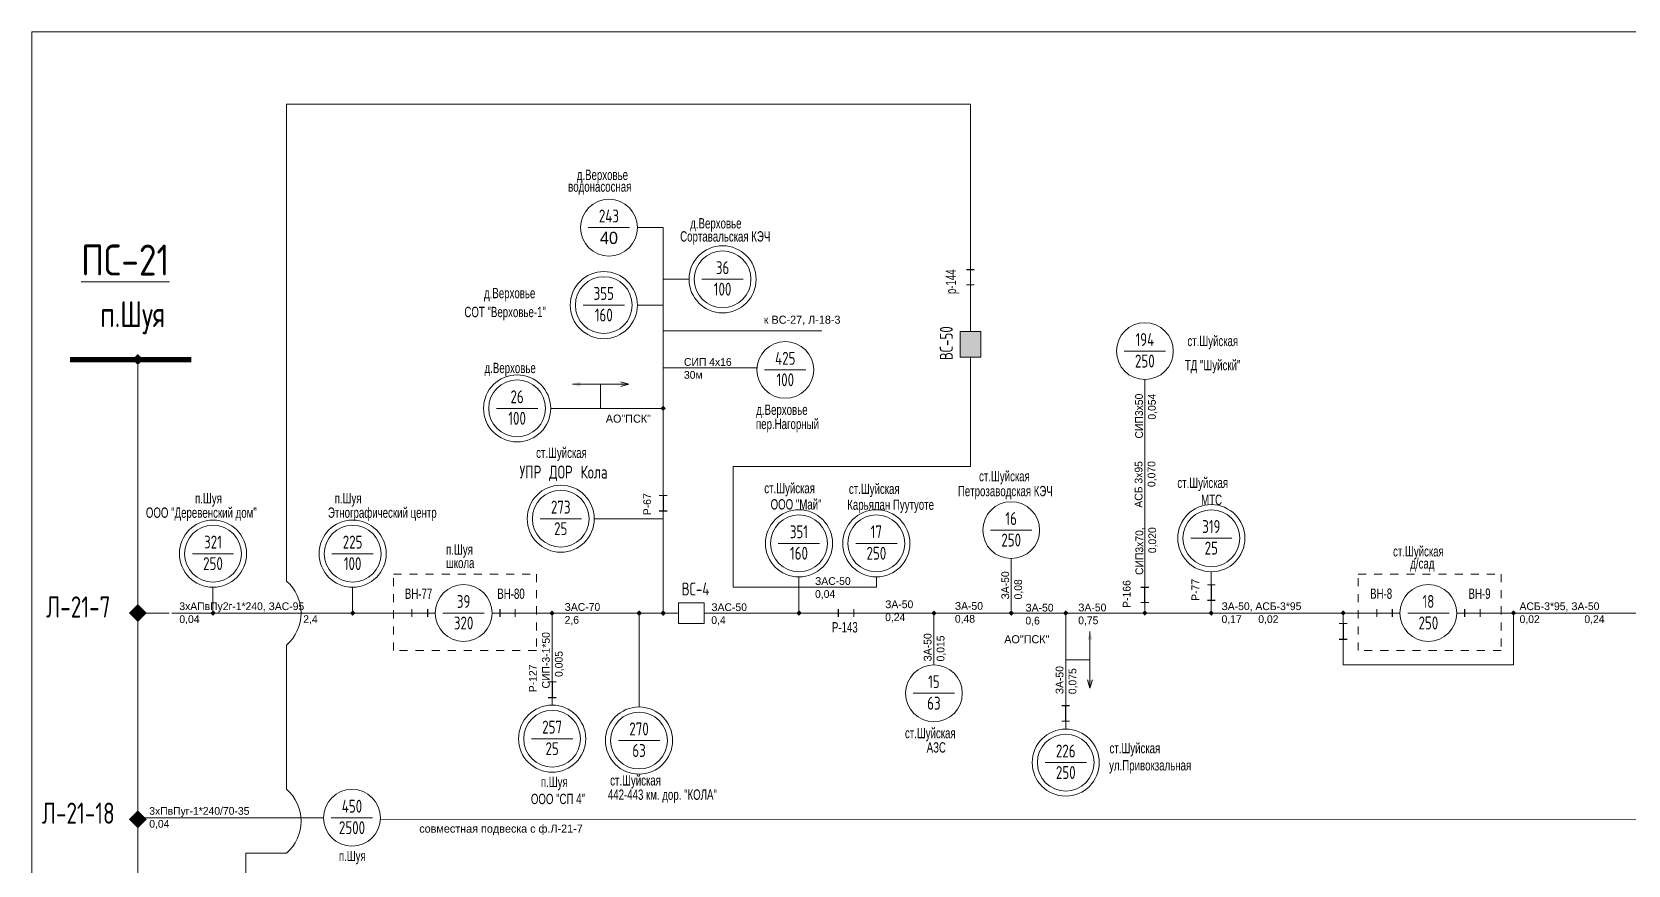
# Model space of a CAD drawing. Header units: millimetres. Extents: x 11 to 409, y 3 to 285.
# Drawn here: x 11.4 to 209.7, y 182 to 285.5 of the extents above; entities that cross this region are included whole.
import ezdxf
from ezdxf.enums import TextEntityAlignment as Align

# ---------------------------------------------------------------- set-up
doc = ezdxf.new("R2010")
doc.units = ezdxf.units.MM
doc.linetypes.add('JIS_02_1.0', pattern=[2, 1, -1])
for name, color, linetype, lineweight in [('10_КВ', 250, 'Continuous', 18), ('АТРИБУТЫ', 7, 'Continuous', 13), ('РАЗЪЕД_РУБИЛЬН', 150, 'Continuous', 13), ('ТЕКСТ', 7, 'Continuous', 13)]:
    doc.layers.add(name, color=color, linetype=linetype, lineweight=lineweight)
doc.layers.add('СХ_ОПЕРАТИВНАЯ', color=10, linetype='Continuous')
doc.layers.add('ШУНТ_РАЗЪЕД', color=161, linetype='Continuous')
doc.styles.add('ATTRIB', font='txt.shx', dxfattribs={"width": 0.7, "height": 5})
doc.styles.add('PRINADLEGNOST', font='txt.shx', dxfattribs={"width": 0.7, "height": 7})
doc.styles.add('МП', font='txt.shx', dxfattribs={"width": 0.7, "height": 2.5})
doc.styles.add('ПС', font='txt.shx', dxfattribs={"width": 0.8, "height": 12})
doc.styles.add('ТЕКСТ_МОДЕЛИ', font='txt.shx', dxfattribs={"width": 0.7, "height": 5})

# ---------------------------------------------------------------- blocks, each defined once
blk = doc.blocks.new('НАЗВАНИЕ_ОБЪЕКТА')
at = {"layer": 'АТРИБУТЫ'}
for tag, height, style, width, p in [('НОМЕР-ПС', 12, 'ПС', 0.8, (0, 0)), ('МЕСТОПОЛОЖЕНИЕ', 10, 'МП', 0.7, (0, -22)), ('ПРИНАДЛЕЖНОСТЬ', 7, 'PRINADLEGNOST', 0.7, (0, -37))]:
    blk.add_attdef(tag, text='', height=height, dxfattribs=dict(at, style=style, width=width)).set_placement(p, align=Align.TOP_CENTER)
blk = doc.blocks.new('ПРИСОЕД_ШИНЕ')
at = {"color": 0}
blk.add_solid([(0, 2.12), (2.12, 0), (-2.12, 0), (0, -2.12)], dxfattribs=at)
at = {"layer": 'АТРИБУТЫ', "style": 'ATTRIB', "width": 0.7}
blk.add_attdef('ДИСП_НОМ', text='', height=5, dxfattribs=at).set_placement((0, 3.12), align=Align.CENTER)
blk = doc.blocks.new('ОТВЕТВЛЕНИЕ')
at = {"color": 0, "linetype": 'ByBlock'}
blk.add_solid([(0, 1.06), (1.06, 0), (-1.06, 0), (0, -1.06)], dxfattribs=at)
blk = doc.blocks.new('ТРАНСФ_ПОДСТ')
at = {"color": 7}
blk.add_line((-8, -11), (8, -11), dxfattribs=at)
at = {"color": 0}
blk.add_circle((0, -11), 11, dxfattribs=at)
at = {"layer": 'АТРИБУТЫ', "style": 'ATTRIB', "width": 0.7, "flags": 4}
for tag, p in [('OBOZN', (0, -9)), ('MOCHNOCT', (0, -17.33))]:
    blk.add_attdef(tag, text='', height=5, dxfattribs=at).set_placement(p, align=Align.CENTER)
at = {"layer": 'АТРИБУТЫ', "style": 'ТЕКСТ_МОДЕЛИ', "width": 0.7}
blk.add_attdef('MESTO_1', text='', height=5, dxfattribs=at).set_placement((14, -11), align=Align.BOTTOM_LEFT)
blk.add_attdef('MESTO_2', text='', height=5, dxfattribs=at).set_placement((14, -12), align=Align.TOP_LEFT)
blk = doc.blocks.new('ВЫКЛ_НАГРУЗКИ')
at = {"color": 0, "linetype": 'ByBlock'}
for p, q in [((0, 0), (0, -3)), ((0, -9), (0, -12))]:
    blk.add_line(p, q, dxfattribs=at)
at = {"layer": 'РАЗЪЕД_РУБИЛЬН', "color": 0, "linetype": 'ByBlock'}
blk.add_line((-1.5, -3), (1.5, -3), dxfattribs=at)
at = {"layer": 'СХ_ОПЕРАТИВНАЯ', "color": 0, "linetype": 'ByBlock'}
blk.add_line((-1.5, -9), (1.5, -9), dxfattribs=at)
at = {"layer": 'РАЗЪЕД_РУБИЛЬН', "color": 7, "style": 'ATTRIB', "width": 0.7}
blk.add_attdef('ДИСП_НОМ', text='', height=5, dxfattribs=at).set_placement((-4.75, -6), align=Align.MIDDLE_RIGHT)
at = {"layer": 'РАЗЪЕД_РУБИЛЬН', "color": 7, "style": 'ATTRIB', "width": 0.7, "flags": 1}
blk.add_attdef('КОД', text='', height=5, dxfattribs=at).set_placement((-4.75, -12), align=Align.MIDDLE_RIGHT)
blk = doc.blocks.new('ВЫКЛЮЧАТЕЛЬ')
at = {"color": 0, "linetype": 'ByBlock'}
for p, q in [((0, 0), (0, -3)), ((0, -13), (0, -16))]:
    blk.add_line(p, q, dxfattribs=at)
blk.add_lwpolyline([(-4, -3), (4, -3), (4, -13), (-4, -13)], close=True, dxfattribs=at)
at = {"layer": 'АТРИБУТЫ', "style": 'ATTRIB', "width": 0.7}
blk.add_attdef('ДИСП_НОМ', text='', height=5, dxfattribs=at).set_placement((-6, -8), align=Align.MIDDLE_RIGHT)
at = {"layer": 'АТРИБУТЫ', "style": 'ATTRIB', "width": 0.7, "flags": 1}
blk.add_attdef('КОД', text='', height=5, dxfattribs=at).set_placement((-6, -14), align=Align.MIDDLE_RIGHT)
blk = doc.blocks.new('РАЗЪЕДИНИТЕЛЬ')
at = {"color": 0, "linetype": 'ByBlock'}
for p, q in [((0, 0), (0, -3)), ((0, -9), (0, -12))]:
    blk.add_line(p, q, dxfattribs=at)
at = {"layer": 'РАЗЪЕД_РУБИЛЬН', "color": 0, "linetype": 'ByBlock'}
blk.add_line((-1.5, -3), (1.5, -3), dxfattribs=at)
at = {"layer": 'СХ_ОПЕРАТИВНАЯ', "color": 0, "linetype": 'ByBlock'}
blk.add_line((-1.5, -9), (1.5, -9), dxfattribs=at)
at = {"layer": 'ШУНТ_РАЗЪЕД', "color": 0}
blk.add_line((0, -3), (0, -9), dxfattribs=at)
at = {"layer": 'РАЗЪЕД_РУБИЛЬН', "color": 7, "style": 'ATTRIB', "width": 0.7}
blk.add_attdef('ДИСП_НОМ', text='', height=5, dxfattribs=at).set_placement((-4.75, -6), align=Align.MIDDLE_RIGHT)
at = {"layer": 'РАЗЪЕД_РУБИЛЬН', "color": 7, "style": 'ATTRIB', "width": 0.7, "flags": 1}
blk.add_attdef('КОД', text='', height=5, dxfattribs=at).set_placement((-4.75, -12), align=Align.MIDDLE_RIGHT)
blk = doc.blocks.new('A$C260D3021')
at = {"layer": '10_КВ', "xscale": 0.3194399999997586, "yscale": 0.3194399999997586, "zscale": 0.3194399999997586}
blk.add_blockref('ОТВЕТВЛЕНИЕ', (0.34, 0.34), dxfattribs=at)

msp = doc.modelspace()

# ---------------------------------------------------------------- hatches: boundary and pattern name
at = {"layer": '10_КВ'}
h = msp.add_hatch(color=7, dxfattribs=at)
h.dxf.hatch_style = 1
h.paths.add_polyline_path([(129.27, 248.27), (126.7, 248.27), (126.7, 245.06), (129.27, 245.06)])
edge = h.paths.add_edge_path()
edge.add_line((127.99, 245.06), (127.99, 244.1))
edge = h.paths.add_edge_path()
edge.add_line((127.99, 249.23), (127.99, 248.27))
h.paths.add_polyline_path([(126.2, 243.46), (126.2, 249.31), (123.8, 249.31), (123.8, 243.46)], flags=9)
h = msp.add_hatch(color=7, dxfattribs=at)
h.paths.add_polyline_path([(85.57, 241.71), (84.56, 241.71), (84.56, 241.41)])
h.paths.add_polyline_path([(85.57, 241.71), (84.56, 242.01), (84.56, 241.71)])
h.paths.add_polyline_path([(79.54, 241.41), (79.54, 241.71), (78.54, 241.71)])
h.paths.add_polyline_path([(78.54, 241.71), (79.54, 241.71), (79.54, 242.01)])
h = msp.add_hatch(color=7, dxfattribs=at)
h.paths.add_polyline_path([(142.85, 203.95), (142.85, 204.96), (142.55, 204.96)])
h.paths.add_polyline_path([(142.85, 203.95), (143.15, 204.96), (142.85, 204.96)])
h.paths.add_polyline_path([(142.55, 209.98), (142.85, 209.98), (142.85, 210.98)])
h.paths.add_polyline_path([(142.85, 210.98), (142.85, 209.98), (143.15, 209.98)])

# ---------------------------------------------------------------- linework, layer by layer
at = {"layer": '10_КВ', "color": 7}
for p, q in [((43.03, 217.24), (43.03, 276.5)), ((127.99, 276.5), (43.03, 276.5)), ((127.99, 260.6), (127.99, 276.5)), ((89.82, 261.16), (86.61, 261.16)), ((89.82, 254.74), (89.82, 261.16)), ((127.99, 256.93), (127.99, 260.6)), ((127.99, 254.04), (127.99, 256.93)), ((89.82, 251.53), (89.82, 254.74)), ((89.82, 254.74), (93.02, 254.74)), ((127.99, 249.23), (127.99, 253.08)), ((89.82, 251.53), (86.61, 251.53)), ((89.82, 248.33), (89.82, 251.53)), ((89.82, 248.33), (109.52, 248.33)), ((89.82, 245.12), (89.82, 248.33)), ((24.54, 213.95), (24.54, 244.08)), ((89.82, 241.91), (89.82, 245.12)), ((127.99, 231.47), (127.99, 244.1)), ((85.57, 241.71), (84.56, 242.01)), ((149.67, 242.28), (149.67, 217.47)), ((78.54, 241.71), (85.57, 241.71)), ((82.05, 241.71), (82.05, 238.7)), ((85.57, 241.71), (84.56, 241.41)), ((89.82, 238.7), (89.82, 241.91)), ((89.82, 238.7), (75.85, 238.7)), ((89.82, 228.84), (89.82, 238.7)), ((98.53, 216.48), (98.53, 231.47)), ((98.53, 231.47), (127.99, 231.47)), ((89.82, 224.99), (81.26, 224.99)), ((89.82, 213.27), (89.82, 224.99)), ((133.06, 213.62), (133.06, 220.04)), ((157.93, 217.76), (157.93, 218.4)), ((33.88, 213.27), (33.88, 216.47)), ((51.23, 213.27), (51.23, 216.47)), ((106.69, 216.48), (98.53, 216.48)), ((106.69, 216.48), (106.69, 217.76)), ((106.69, 213.27), (106.69, 216.48)), ((106.69, 216.48), (116.31, 216.48)), ((116.31, 216.48), (116.31, 217.76)), ((24.54, 212.59), (24.54, 14.93)), ((25.22, 213.27), (28.43, 213.27)), ((28.77, 213.27), (51.23, 213.27)), ((51.23, 213.27), (57.64, 213.27)), ((58.61, 213.27), (60.53, 213.27)), ((69.51, 213.27), (71.44, 213.27)), ((72.4, 213.27), (88.72, 213.27)), ((76.03, 213.02), (76.02, 201.83)), ((86.82, 201.6), (86.82, 213.27)), ((88.72, 213.27), (91.71, 213.27)), ((95.88, 213.27), (106.69, 213.27)), ((107.04, 213.27), (116.66, 213.27)), ((116.66, 213.27), (133.06, 213.27)), ((123.46, 206.83), (123.46, 213.25)), ((133.41, 213.27), (157.93, 213.27)), ((139.84, 202.37), (139.84, 212.93)), ((157.93, 213.27), (157.93, 213.91)), ((158.27, 213.27), (174.31, 213.27)), ((174.31, 213.27), (177.52, 213.27)), ((174.31, 213.27), (174.31, 206.85)), ((178.48, 213.27), (180.4, 213.27)), ((189.39, 213.27), (191.31, 213.27)), ((192.28, 213.27), (195.48, 213.27)), ((195.48, 213.27), (211.53, 213.27)), ((195.48, 213.27), (195.48, 206.85)), ((142.85, 210.98), (142.85, 203.95)), ((142.85, 207.47), (139.84, 207.47)), ((174.31, 206.85), (195.48, 206.85)), ((142.85, 203.95), (142.55, 204.96)), ((142.85, 203.95), (143.15, 204.96)), ((139.84, 198.85), (139.84, 203.16)), ((37.95, 178.88), (37.95, 183.44))]:
    msp.add_line(p, q, dxfattribs=at)
at = {"layer": '10_КВ', "color": 7, "ltscale": 100}
for p, q in [((89.83, 243.73), (101.47, 243.73)), ((47.62, 187.84), (24.54, 187.84)), ((54.67, 187.65), (215.83, 187.64)), ((43.03, 183.44), (37.95, 183.44))]:
    msp.add_line(p, q, dxfattribs=at)
at = {"layer": '10_КВ', "linetype": 'Continuous'}
msp.add_lwpolyline([(11.38, 2.61), (409.03, 2.61), (409.03, 285.47), (11.38, 285.47)], close=True, dxfattribs=at)
at = {"layer": '10_КВ', "color": 7, "const_width": 0.642}
msp.add_lwpolyline([(31.17, 244.76), (16.1, 244.76)], dxfattribs=at)
at = {"layer": '10_КВ', "color": 7, "linetype": 'JIS_02_1.0'}
for points in [[(56.3, 218.11), (74.06, 218.11), (74.06, 208.61), (56.3, 208.61)], [(176.17, 218.11), (193.93, 218.11), (193.93, 208.61), (176.17, 208.61)]]:
    msp.add_lwpolyline(points, close=True, dxfattribs=at)
at = {"layer": '10_КВ', "color": 7, "ltscale": 100}
msp.add_lwpolyline([(43.03, 191.38), (43.03, 191.38), (43.03, 209.31)], dxfattribs=at)
at = {"layer": '10_КВ', "color": 7}
for centre in [(97.2, 254.74), (82.44, 251.53), (71.67, 238.7), (77.09, 224.99), (106.69, 221.93), (116.31, 221.93), (157.93, 222.57), (33.88, 220.65), (51.23, 220.65), (76.02, 197.66), (86.82, 197.43), (139.84, 194.69)]:
    msp.add_circle(centre, 4.17, dxfattribs=at)
for centre in [(39.56, 213.27), (39.56, 187.41)]:
    msp.add_arc(centre, 5.27, 311.1519, 48.8481, dxfattribs=at)

# ---------------------------------------------------------------- block references
ref = msp.add_blockref('ТРАНСФ_ПОДСТ', (83.08, 264.69), dxfattribs=dict(at, xscale=0.3208414656128962, yscale=0.3208414656128962, zscale=0.3208414656128962))
ref.add_attrib('MESTO_1', 'д.Верховье', dxfattribs={"layer": 'АТРИБУТЫ', "height": 1.283, "width": 0.7}).set_placement((79.08, 266.69), align=Align.BOTTOM_LEFT)
ref.add_attrib('MESTO_2', 'водонасосная', dxfattribs={"layer": 'АТРИБУТЫ', "height": 1.2834, "width": 0.7}).set_placement((78.01, 266.9), align=Align.TOP_LEFT)
ref.add_attrib('OBOZN', '243', dxfattribs={"layer": 'АТРИБУТЫ', "height": 1.604, "style": 'ATTRIB', "width": 0.7, "flags": 4}).set_placement((83.08, 261.8), align=Align.CENTER)
ref.add_attrib('MOCHNOCT', '40', dxfattribs={"layer": 'АТРИБУТЫ', "height": 1.507, "flags": 4}).set_placement((83.08, 259.13), align=Align.CENTER)
ref = msp.add_blockref('ТРАНСФ_ПОДСТ', (97.2, 258.27), dxfattribs=dict(at, xscale=0.3208414656128962, yscale=0.3208414656128962, zscale=0.3208414656128962))
ref.add_attrib('MESTO_1', 'д.Верховье', dxfattribs={"layer": 'АТРИБУТЫ', "height": 1.283, "width": 0.7}).set_placement((93.18, 260.67), align=Align.BOTTOM_LEFT)
ref.add_attrib('MESTO_2', 'Сортавальская КЭЧ', dxfattribs={"layer": 'АТРИБУТЫ', "height": 1.2834, "width": 0.7}).set_placement((91.93, 260.71), align=Align.TOP_LEFT)
ref.add_attrib('OBOZN', '36', dxfattribs={"layer": 'АТРИБУТЫ', "height": 1.604, "style": 'ATTRIB', "width": 0.7, "flags": 4}).set_placement((97.2, 255.38), align=Align.CENTER)
ref.add_attrib('MOCHNOCT', '100', dxfattribs={"layer": 'АТРИБУТЫ', "height": 1.604, "style": 'ATTRIB', "width": 0.7, "flags": 4}).set_placement((97.2, 252.71), align=Align.CENTER)
ref = msp.add_blockref('НАЗВАНИЕ_ОБЪЕКТА', (23.9, 259.06), dxfattribs=dict(at, xscale=-0.3208414656128962, yscale=0.3208414656130389, zscale=0.3208414656130246))
ref.add_attrib('НОМЕР-ПС', '%%UПС-21', dxfattribs={"layer": 'АТРИБУТЫ', "height": 3.85, "style": 'ПС', "width": 0.8}).set_placement((22.98, 259.06), align=Align.TOP_CENTER)
ref.add_attrib('МЕСТОПОЛОЖЕНИЕ', 'п.Шуя', dxfattribs={"layer": 'АТРИБУТЫ', "height": 3.208, "style": 'МП', "width": 0.7}).set_placement((23.9, 252), align=Align.TOP_CENTER)
ref = msp.add_blockref('ВЫКЛ_НАГРУЗКИ', (127.99, 253.08), dxfattribs=dict(at, xscale=-0.3208414656130389, yscale=0.3208414656130389, zscale=0.3208414656130246, rotation=180))
ref.add_attrib('ДИСП_НОМ', 'р-144', dxfattribs={"layer": 'РАЗЪЕД_РУБИЛЬН', "color": 7, "height": 1.283, "rotation": 90, "width": 0.7}).set_placement((125.58, 255.97), align=Align.MIDDLE_RIGHT)
ref = msp.add_blockref('ТРАНСФ_ПОДСТ', (82.44, 255.06), dxfattribs=dict(at, xscale=0.3208414656128962, yscale=0.3208414656128962, zscale=0.3208414656128962))
ref.add_attrib('MESTO_1', 'д.Верховье', dxfattribs={"layer": 'АТРИБУТЫ', "height": 1.283, "width": 0.7}).set_placement((67.56, 252), align=Align.BOTTOM_LEFT)
ref.add_attrib('MESTO_2', 'СОТ "Верховье-1"', dxfattribs={"layer": 'АТРИБУТЫ', "height": 1.2834, "width": 0.7}).set_placement((65.12, 251.32), align=Align.TOP_LEFT)
ref.add_attrib('OBOZN', '355', dxfattribs={"layer": 'АТРИБУТЫ', "height": 1.604, "style": 'ATTRIB', "width": 0.7, "flags": 4}).set_placement((82.44, 252.18), align=Align.CENTER)
ref.add_attrib('MOCHNOCT', '160', dxfattribs={"layer": 'АТРИБУТЫ', "height": 1.604, "style": 'ATTRIB', "width": 0.7, "flags": 4}).set_placement((82.44, 249.5), align=Align.CENTER)
ref = msp.add_blockref('ВЫКЛЮЧАТЕЛЬ', (127.99, 249.23), dxfattribs=dict(at, xscale=-0.3208414656130389, yscale=0.3208414656130389, zscale=0.3208414656130246))
ref.add_attrib('ДИСП_НОМ', 'ВС-50', dxfattribs={"layer": 'АТРИБУТЫ', "height": 1.604, "rotation": 90, "style": 'ATTRIB', "width": 0.7}).set_placement((125, 248.91), align=Align.MIDDLE_RIGHT)
ref = msp.add_blockref('ТРАНСФ_ПОДСТ', (149.67, 249.34), dxfattribs=dict(at, xscale=0.3208414656128962, yscale=0.3208414656128962, zscale=0.3208414656128962))
ref.add_attrib('MESTO_1', 'ст.Шуйская', dxfattribs={"layer": 'АТРИБУТЫ', "height": 1.283, "width": 0.7}).set_placement((154.96, 246.05), align=Align.BOTTOM_LEFT)
ref.add_attrib('MESTO_2', 'ТД "Шуйскй"', dxfattribs={"layer": 'АТРИБУТЫ', "height": 1.2834, "width": 0.7}).set_placement((154.64, 244.72), align=Align.TOP_LEFT)
ref.add_attrib('OBOZN', '194', dxfattribs={"layer": 'АТРИБУТЫ', "height": 1.604, "style": 'ATTRIB', "width": 0.7, "flags": 4}).set_placement((149.67, 246.45), align=Align.CENTER)
ref.add_attrib('MOCHNOCT', '250', dxfattribs={"layer": 'АТРИБУТЫ', "height": 1.604, "style": 'ATTRIB', "width": 0.7, "flags": 4}).set_placement((149.67, 243.78), align=Align.CENTER)
ref = msp.add_blockref('ТРАНСФ_ПОДСТ', (104.99, 247.01), dxfattribs=dict(at, xscale=0.3208414656128962, yscale=0.3208414656128962, zscale=0.3208414656128962))
ref.add_attrib('MESTO_1', 'д.Верховье', dxfattribs={"layer": 'АТРИБУТЫ', "height": 1.283, "width": 0.7}).set_placement((101.39, 237.51), align=Align.BOTTOM_LEFT)
ref.add_attrib('MESTO_2', 'пер.Нагорный', dxfattribs={"layer": 'АТРИБУТЫ', "height": 1.2834, "width": 0.7}).set_placement((101.35, 237.41), align=Align.TOP_LEFT)
ref.add_attrib('OBOZN', '425', dxfattribs={"layer": 'АТРИБУТЫ', "height": 1.604, "style": 'ATTRIB', "width": 0.7, "flags": 4}).set_placement((104.99, 244.12), align=Align.CENTER)
ref.add_attrib('MOCHNOCT', '100', dxfattribs={"layer": 'АТРИБУТЫ', "height": 1.604, "style": 'ATTRIB', "width": 0.7, "flags": 4}).set_placement((104.99, 241.45), align=Align.CENTER)
for name, p, xscale, yscale, zscale in [('ПРИСОЕД_ШИНЕ', (24.54, 244.76), -0.3208414656128962, 0.3208414656130389, 0.3208414656130246), ('ОТВЕТВЛЕНИЕ', (89.82, 238.7), 0.3208414656128962, 0.3208414656128962, 0.3208414656128962), ('РАЗЪЕДИНИТЕЛЬ', (89.82, 228.84), 0.3208414656128962, 0.3208414656128962, 0.3208414656128962), ('РАЗЪЕДИНИТЕЛЬ', (157.93, 217.76), 0.3208414656128962, 0.3208414656128962, 0.3208414656128962), ('ОТВЕТВЛЕНИЕ', (33.89, 213.27), 0.3208414656128962, 0.3208414656128962, 0.3208414656128962), ('ОТВЕТВЛЕНИЕ', (51.24, 213.27), 0.3208414656128962, 0.3208414656128962, 0.3208414656128962), ('ОТВЕТВЛЕНИЕ', (76.01, 213.26), 0.3208414656128962, 0.3208414656128962, 0.3208414656128962), ('A$C260D3021', (86.49, 212.92), 1.004387257741749, 1.004387257741749, 1.004387257741749), ('ОТВЕТВЛЕНИЕ', (89.82, 213.26), 0.3208414656128962, 0.3208414656128962, 0.3208414656128962), ('ОТВЕТВЛЕНИЕ', (106.7, 213.27), 0.3208414656128962, 0.3208414656128962, 0.3208414656128962), ('ОТВЕТВЛЕНИЕ', (123.47, 213.25), 0.3208414656128962, 0.3208414656128962, 0.3208414656128962), ('ОТВЕТВЛЕНИЕ', (133.07, 213.27), 0.3208414656128962, 0.3208414656128962, 0.3208414656128962), ('ОТВЕТВЛЕНИЕ', (139.84, 213.27), 0.3208414656128962, 0.3208414656128962, 0.3208414656128962), ('ОТВЕТВЛЕНИЕ', (149.67, 213.28), 0.3208414656128962, 0.3208414656128962, 0.3208414656128962), ('ОТВЕТВЛЕНИЕ', (157.93, 213.27), 0.3208414656128962, 0.3208414656128962, 0.3208414656128962), ('РАЗЪЕДИНИТЕЛЬ', (174.31, 212.93), 0.3208414656128962, 0.3208414656128962, 0.3208414656128962), ('ОТВЕТВЛЕНИЕ', (174.31, 213.27), 0.3208414656128962, 0.3208414656128962, 0.3208414656128962), ('ОТВЕТВЛЕНИЕ', (195.48, 213.27), 0.3208414656128962, 0.3208414656128962, 0.3208414656128962), ('РАЗЪЕДИНИТЕЛЬ', (76.02, 205.68), 0.3208414656128962, 0.3208414656128962, 0.3208414656128962)]:
    msp.add_blockref(name, p, dxfattribs=dict(at, xscale=xscale, yscale=yscale, zscale=zscale))
ref = msp.add_blockref('ТРАНСФ_ПОДСТ', (71.67, 242.23), dxfattribs=dict(at, xscale=0.3208414656128962, yscale=0.3208414656128962, zscale=0.3208414656128962))
ref.add_attrib('MESTO_1', 'д.Верховье', dxfattribs={"layer": 'АТРИБУТЫ', "height": 1.283, "width": 0.7}).set_placement((67.62, 242.7), align=Align.BOTTOM_LEFT)
ref.add_attrib('OBOZN', '26', dxfattribs={"layer": 'АТРИБУТЫ', "height": 1.604, "style": 'ATTRIB', "width": 0.7, "flags": 4}).set_placement((71.67, 239.34), align=Align.CENTER)
ref.add_attrib('MOCHNOCT', '100', dxfattribs={"layer": 'АТРИБУТЫ', "height": 1.604, "style": 'ATTRIB', "width": 0.7, "flags": 4}).set_placement((71.67, 236.67), align=Align.CENTER)
ref = msp.add_blockref('ТРАНСФ_ПОДСТ', (77.09, 228.52), dxfattribs=dict(at, xscale=0.3208414656128962, yscale=0.3208414656128962, zscale=0.3208414656128962))
ref.add_attrib('MESTO_1', 'ст.Шуйская', dxfattribs={"layer": 'АТРИБУТЫ', "height": 1.283, "width": 0.7}).set_placement((74.03, 232.16), align=Align.BOTTOM_LEFT)
ref.add_attrib('MESTO_2', 'УПР ДОР Кола', dxfattribs={"layer": 'АТРИБУТЫ', "height": 1.6042, "style": 'ТЕКСТ_МОДЕЛИ', "width": 0.7}).set_placement((71.97, 231.59), align=Align.TOP_LEFT)
ref.add_attrib('OBOZN', '273', dxfattribs={"layer": 'АТРИБУТЫ', "height": 1.604, "style": 'ATTRIB', "width": 0.7, "flags": 4}).set_placement((77.09, 225.63), align=Align.CENTER)
ref.add_attrib('MOCHNOCT', '25', dxfattribs={"layer": 'АТРИБУТЫ', "height": 1.604, "style": 'ATTRIB', "width": 0.7, "flags": 4}).set_placement((77.09, 222.95), align=Align.CENTER)
ref = msp.add_blockref('ТРАНСФ_ПОДСТ', (133.06, 227.1), dxfattribs=dict(at, xscale=0.3208414656128962, yscale=0.3208414656128962, zscale=0.3208414656128962))
ref.add_attrib('MESTO_1', 'ст.Шуйская', dxfattribs={"layer": 'АТРИБУТЫ', "height": 1.283, "width": 0.7}).set_placement((129.07, 229.25), align=Align.BOTTOM_LEFT)
ref.add_attrib('MESTO_2', 'Петрозаводская КЭЧ', dxfattribs={"layer": 'АТРИБУТЫ', "height": 1.2834, "width": 0.7}).set_placement((126.44, 229.07), align=Align.TOP_LEFT)
ref.add_attrib('OBOZN', '16', dxfattribs={"layer": 'АТРИБУТЫ', "height": 1.604, "style": 'ATTRIB', "width": 0.7, "flags": 4}).set_placement((133.06, 224.21), align=Align.CENTER)
ref.add_attrib('MOCHNOCT', '250', dxfattribs={"layer": 'АТРИБУТЫ', "height": 1.604, "style": 'ATTRIB', "width": 0.7, "flags": 4}).set_placement((133.06, 221.54), align=Align.CENTER)
ref = msp.add_blockref('ТРАНСФ_ПОДСТ', (157.93, 226.1), dxfattribs=dict(at, xscale=0.3208414656128962, yscale=0.3208414656128962, zscale=0.3208414656128962))
ref.add_attrib('MESTO_1', 'ст.Шуйская', dxfattribs={"layer": 'АТРИБУТЫ', "height": 1.283, "width": 0.7}).set_placement((153.71, 228.43), align=Align.BOTTOM_LEFT)
ref.add_attrib('MESTO_2', 'МТС', dxfattribs={"layer": 'АТРИБУТЫ', "height": 1.283, "width": 0.7}).set_placement((156.66, 227.98), align=Align.TOP_LEFT)
ref.add_attrib('OBOZN', '319', dxfattribs={"layer": 'АТРИБУТЫ', "height": 1.604, "style": 'ATTRIB', "width": 0.7, "flags": 4}).set_placement((157.93, 223.22), align=Align.CENTER)
ref.add_attrib('MOCHNOCT', '25', dxfattribs={"layer": 'АТРИБУТЫ', "height": 1.604, "style": 'ATTRIB', "width": 0.7, "flags": 4}).set_placement((157.93, 220.54), align=Align.CENTER)
ref = msp.add_blockref('ТРАНСФ_ПОДСТ', (33.88, 224.17), dxfattribs=dict(at, xscale=0.3208414656128962, yscale=0.3208414656128962, zscale=0.3208414656128962))
ref.add_attrib('MESTO_1', 'п.Шуя', dxfattribs={"layer": 'АТРИБУТЫ', "height": 1.283, "width": 0.7}).set_placement((31.65, 226.5), align=Align.BOTTOM_LEFT)
ref.add_attrib('MESTO_2', 'ООО "Деревенский дом"', dxfattribs={"layer": 'АТРИБУТЫ', "height": 1.2834, "width": 0.7}).set_placement((25.54, 226.39), align=Align.TOP_LEFT)
ref.add_attrib('OBOZN', '321', dxfattribs={"layer": 'АТРИБУТЫ', "height": 1.604, "style": 'ATTRIB', "width": 0.7, "flags": 4}).set_placement((33.88, 221.29), align=Align.CENTER)
ref.add_attrib('MOCHNOCT', '250', dxfattribs={"layer": 'АТРИБУТЫ', "height": 1.604, "style": 'ATTRIB', "width": 0.7, "flags": 4}).set_placement((33.88, 218.61), align=Align.CENTER)
ref = msp.add_blockref('ТРАНСФ_ПОДСТ', (51.23, 224.17), dxfattribs=dict(at, xscale=0.3208414656128962, yscale=0.3208414656128962, zscale=0.3208414656128962))
ref.add_attrib('MESTO_1', 'п.Шуя', dxfattribs={"layer": 'АТРИБУТЫ', "height": 1.283, "width": 0.7}).set_placement((49, 226.5), align=Align.BOTTOM_LEFT)
ref.add_attrib('MESTO_2', 'Этнографический центр', dxfattribs={"layer": 'АТРИБУТЫ', "height": 1.2834, "width": 0.7}).set_placement((48.16, 226.39), align=Align.TOP_LEFT)
ref.add_attrib('OBOZN', '225', dxfattribs={"layer": 'АТРИБУТЫ', "height": 1.604, "style": 'ATTRIB', "width": 0.7, "flags": 4}).set_placement((51.23, 221.29), align=Align.CENTER)
ref.add_attrib('MOCHNOCT', '100', dxfattribs={"layer": 'АТРИБУТЫ', "height": 1.604, "style": 'ATTRIB', "width": 0.7, "flags": 4}).set_placement((51.23, 218.61), align=Align.CENTER)
ref = msp.add_blockref('ТРАНСФ_ПОДСТ', (106.69, 225.46), dxfattribs=dict(at, xscale=0.3208414656128962, yscale=0.3208414656128962, zscale=0.3208414656128962))
ref.add_attrib('MESTO_1', 'ст.Шуйская', dxfattribs={"layer": 'АТРИБУТЫ', "height": 1.283, "width": 0.7}).set_placement((102.38, 227.76), align=Align.BOTTOM_LEFT)
ref.add_attrib('MESTO_2', 'ООО "Май"', dxfattribs={"layer": 'АТРИБУТЫ', "height": 1.283, "width": 0.7}).set_placement((103.17, 227.42), align=Align.TOP_LEFT)
ref.add_attrib('OBOZN', '351', dxfattribs={"layer": 'АТРИБУТЫ', "height": 1.604, "style": 'ATTRIB', "width": 0.7, "flags": 4}).set_placement((106.69, 222.57), align=Align.CENTER)
ref.add_attrib('MOCHNOCT', '160', dxfattribs={"layer": 'АТРИБУТЫ', "height": 1.604, "style": 'ATTRIB', "width": 0.7, "flags": 4}).set_placement((106.69, 219.9), align=Align.CENTER)
ref = msp.add_blockref('ТРАНСФ_ПОДСТ', (116.31, 225.46), dxfattribs=dict(at, xscale=0.3208414656128962, yscale=0.3208414656128962, zscale=0.3208414656128962))
ref.add_attrib('MESTO_1', 'ст.Шуйская', dxfattribs={"layer": 'АТРИБУТЫ', "height": 1.283, "width": 0.7}).set_placement((112.9, 227.68), align=Align.BOTTOM_LEFT)
ref.add_attrib('MESTO_2', 'Карьялан Пуутуоте', dxfattribs={"layer": 'АТРИБУТЫ', "height": 1.2834, "width": 0.7}).set_placement((112.69, 227.38), align=Align.TOP_LEFT)
ref.add_attrib('OBOZN', '17', dxfattribs={"layer": 'АТРИБУТЫ', "height": 1.604, "style": 'ATTRIB', "width": 0.7, "flags": 4}).set_placement((116.31, 222.57), align=Align.CENTER)
ref.add_attrib('MOCHNOCT', '250', dxfattribs={"layer": 'АТРИБУТЫ', "height": 1.604, "style": 'ATTRIB', "width": 0.7, "flags": 4}).set_placement((116.31, 219.9), align=Align.CENTER)
ref = msp.add_blockref('ТРАНСФ_ПОДСТ', (65.02, 216.8), dxfattribs=dict(at, xscale=0.3208414656128962, yscale=0.3208414656128962, zscale=0.3208414656128962))
ref.add_attrib('MESTO_1', 'п.Шуя', dxfattribs={"layer": 'АТРИБУТЫ', "height": 1.283, "width": 0.7}).set_placement((62.84, 220.14), align=Align.BOTTOM_LEFT)
ref.add_attrib('MESTO_2', 'школа', dxfattribs={"layer": 'АТРИБУТЫ', "height": 1.283, "width": 0.7}).set_placement((62.84, 220.14), align=Align.TOP_LEFT)
ref.add_attrib('OBOZN', '39', dxfattribs={"layer": 'АТРИБУТЫ', "height": 1.604, "style": 'ATTRIB', "width": 0.7, "flags": 4}).set_placement((65.02, 213.91), align=Align.CENTER)
ref.add_attrib('MOCHNOCT', '320', dxfattribs={"layer": 'АТРИБУТЫ', "height": 1.604, "style": 'ATTRIB', "width": 0.7, "flags": 4}).set_placement((65.02, 211.23), align=Align.CENTER)
ref = msp.add_blockref('ТРАНСФ_ПОДСТ', (184.9, 216.8), dxfattribs=dict(at, xscale=0.3208414656128962, yscale=0.3208414656128962, zscale=0.3208414656128962))
ref.add_attrib('MESTO_1', 'ст.Шуйская', dxfattribs={"layer": 'АТРИБУТЫ', "height": 1.283, "width": 0.7}).set_placement((180.51, 219.92), align=Align.BOTTOM_LEFT)
ref.add_attrib('MESTO_2', 'д/сад', dxfattribs={"layer": 'АТРИБУТЫ', "height": 1.283, "width": 0.7}).set_placement((182.65, 220.08), align=Align.TOP_LEFT)
ref.add_attrib('OBOZN', '18', dxfattribs={"layer": 'АТРИБУТЫ', "height": 1.604, "style": 'ATTRIB', "width": 0.7, "flags": 4}).set_placement((184.9, 213.91), align=Align.CENTER)
ref.add_attrib('MOCHNOCT', '250', dxfattribs={"layer": 'АТРИБУТЫ', "height": 1.604, "style": 'ATTRIB', "width": 0.7, "flags": 4}).set_placement((184.9, 211.24), align=Align.CENTER)
ref = msp.add_blockref('ВЫКЛ_НАГРУЗКИ', (57.64, 213.27), dxfattribs=dict(at, xscale=-0.3208414656130389, yscale=0.3208414656130389, zscale=0.3208414656130246, rotation=90))
ref.add_attrib('ДИСП_НОМ', 'ВН-77', dxfattribs={"layer": 'РАЗЪЕД_РУБИЛЬН', "color": 7, "height": 1.283, "width": 0.7}).set_placement((61.13, 215.67), align=Align.MIDDLE_RIGHT)
ref = msp.add_blockref('ВЫКЛ_НАГРУЗКИ', (72.4, 213.27), dxfattribs=dict(at, xscale=0.3208414656130389, yscale=0.3208414656130389, zscale=0.3208414656130389, rotation=270))
ref.add_attrib('ДИСП_НОМ', 'ВН-80', dxfattribs={"layer": 'РАЗЪЕД_РУБИЛЬН', "color": 7, "height": 1.283, "width": 0.7}).set_placement((70.91, 215.67), align=Align.MIDDLE)
ref = msp.add_blockref('ВЫКЛЮЧАТЕЛЬ', (95.88, 213.27), dxfattribs=dict(at, xscale=-0.3208414656130389, yscale=0.3208414656130389, zscale=0.3208414656130246, rotation=270))
ref.add_attrib('ДИСП_НОМ', 'ВС-4', dxfattribs={"layer": 'АТРИБУТЫ', "height": 1.604, "style": 'ATTRIB', "width": 0.7}).set_placement((95.56, 216.26), align=Align.MIDDLE_RIGHT)
at = {"layer": '10_КВ', "color": 7, "rotation": 180}
for p, xscale, yscale, zscale in [((149.67, 213.62), -0.3208414656128962, 0.3208414656128962, 0.3208414656128962), ((139.84, 198.87), 0.320841465612782, 0.320841465612782, 0.320841465612782)]:
    msp.add_blockref('РАЗЪЕДИНИТЕЛЬ', p, dxfattribs=dict(at, xscale=xscale, yscale=yscale, zscale=zscale))
at = {"layer": '10_КВ', "color": 7}
ref = msp.add_blockref('ВЫКЛ_НАГРУЗКИ', (177.52, 213.27), dxfattribs=dict(at, xscale=-0.3208414656130389, yscale=0.3208414656130389, zscale=0.3208414656130246, rotation=90))
ref.add_attrib('ДИСП_НОМ', 'ВН-8', dxfattribs={"layer": 'РАЗЪЕД_РУБИЛЬН', "color": 7, "height": 1.283, "width": 0.7}).set_placement((180.4, 215.68), align=Align.MIDDLE_RIGHT)
ref = msp.add_blockref('ВЫКЛ_НАГРУЗКИ', (192.28, 213.27), dxfattribs=dict(at, xscale=0.3208414656130389, yscale=0.3208414656130389, zscale=0.3208414656130389, rotation=270))
ref.add_attrib('ДИСП_НОМ', 'ВН-9', dxfattribs={"layer": 'РАЗЪЕД_РУБИЛЬН', "color": 7, "height": 1.283, "width": 0.7}).set_placement((191.26, 215.68), align=Align.MIDDLE)
at = {"layer": '10_КВ', "linetype": 'Continuous'}
ref = msp.add_blockref('ПРИСОЕД_ШИНЕ', (24.54, 213.27), dxfattribs=dict(at, xscale=0.5270721830820956, yscale=0.5270721830820956, zscale=0.5270721830820956))
ref.add_attrib('ДИСП_НОМ', 'Л-21-7', dxfattribs={"layer": 'АТРИБУТЫ', "height": 2.635, "style": 'ATTRIB', "width": 0.7}).set_placement((17.14, 212.71), align=Align.CENTER)
at = {"layer": '10_КВ', "color": 7}
ref = msp.add_blockref('ВЫКЛ_НАГРУЗКИ', (114.46, 213.27), dxfattribs=dict(at, xscale=0.3208414656130389, yscale=0.3208414656130389, zscale=0.3208414656130389, rotation=270))
ref.add_attrib('ДИСП_НОМ', 'Р-143', dxfattribs={"layer": 'РАЗЪЕД_РУБИЛЬН', "color": 7, "height": 1.283, "width": 0.7}).set_placement((112.39, 211.5), align=Align.MIDDLE)
ref = msp.add_blockref('ТРАНСФ_ПОДСТ', (123.46, 206.83), dxfattribs=dict(at, xscale=0.3208414656128962, yscale=0.3208414656128962, zscale=0.3208414656128962))
ref.add_attrib('MESTO_1', 'ст.Шуйская', dxfattribs={"layer": 'АТРИБУТЫ', "height": 1.283, "width": 0.7}).set_placement((119.86, 197.33), align=Align.BOTTOM_LEFT)
ref.add_attrib('MESTO_2', 'АЗС', dxfattribs={"layer": 'АТРИБУТЫ', "height": 1.283, "width": 0.7}).set_placement((122.56, 197.22), align=Align.TOP_LEFT)
ref.add_attrib('OBOZN', '15', dxfattribs={"layer": 'АТРИБУТЫ', "height": 1.604, "style": 'ATTRIB', "width": 0.7, "flags": 4}).set_placement((123.46, 203.94), align=Align.CENTER)
ref.add_attrib('MOCHNOCT', '63', dxfattribs={"layer": 'АТРИБУТЫ', "height": 1.604, "style": 'ATTRIB', "width": 0.7, "flags": 4}).set_placement((123.46, 201.27), align=Align.CENTER)
ref = msp.add_blockref('ТРАНСФ_ПОДСТ', (76.02, 201.18), dxfattribs=dict(at, xscale=0.3208414656128962, yscale=0.3208414656128962, zscale=0.3208414656128962))
ref.add_attrib('MESTO_1', 'п.Шуя', dxfattribs={"layer": 'АТРИБУТЫ', "height": 1.283, "width": 0.7}).set_placement((74.62, 191.26), align=Align.BOTTOM_LEFT)
ref.add_attrib('MESTO_2', 'ООО "СП 4"', dxfattribs={"layer": 'АТРИБУТЫ', "height": 1.283, "width": 0.7}).set_placement((73.38, 190.82), align=Align.TOP_LEFT)
ref.add_attrib('OBOZN', '257', dxfattribs={"layer": 'АТРИБУТЫ', "height": 1.604, "style": 'ATTRIB', "width": 0.7, "flags": 4}).set_placement((76.02, 198.3), align=Align.CENTER)
ref.add_attrib('MOCHNOCT', '25', dxfattribs={"layer": 'АТРИБУТЫ', "height": 1.604, "style": 'ATTRIB', "width": 0.7, "flags": 4}).set_placement((76.02, 195.62), align=Align.CENTER)
ref = msp.add_blockref('ТРАНСФ_ПОДСТ', (86.82, 200.96), dxfattribs=dict(at, xscale=0.320841465612782, yscale=0.320841465612782, zscale=0.320841465612782))
ref.add_attrib('MESTO_1', 'ст.Шуйская', dxfattribs={"layer": 'АТРИБУТЫ', "height": 1.283, "width": 0.7}).set_placement((83.23, 191.46), align=Align.BOTTOM_LEFT)
ref.add_attrib('MESTO_2', '442-443 км. дор. "КОЛА" ', dxfattribs={"layer": 'АТРИБУТЫ', "height": 1.2834, "width": 0.7}).set_placement((82.95, 191.35), align=Align.TOP_LEFT)
ref.add_attrib('OBOZN', '270', dxfattribs={"layer": 'АТРИБУТЫ', "height": 1.604, "style": 'ATTRIB', "width": 0.7, "flags": 4}).set_placement((86.82, 198.07), align=Align.CENTER)
ref.add_attrib('MOCHNOCT', '63', dxfattribs={"layer": 'АТРИБУТЫ', "height": 1.604, "style": 'ATTRIB', "width": 0.7, "flags": 4}).set_placement((86.82, 195.39), align=Align.CENTER)
ref = msp.add_blockref('ТРАНСФ_ПОДСТ', (139.84, 198.22), dxfattribs=dict(at, xscale=0.3208414656128962, yscale=0.3208414656128962, zscale=0.3208414656128962))
ref.add_attrib('MESTO_1', 'ст.Шуйская', dxfattribs={"layer": 'АТРИБУТЫ', "height": 1.283, "width": 0.7}).set_placement((145.28, 195.46), align=Align.BOTTOM_LEFT)
ref.add_attrib('MESTO_2', 'ул.Привокзальная', dxfattribs={"layer": 'АТРИБУТЫ', "height": 1.2834, "width": 0.7}).set_placement((145.23, 195), align=Align.TOP_LEFT)
ref.add_attrib('OBOZN', '226', dxfattribs={"layer": 'АТРИБУТЫ', "height": 1.604, "style": 'ATTRIB', "width": 0.7, "flags": 4}).set_placement((139.84, 195.33), align=Align.CENTER)
ref.add_attrib('MOCHNOCT', '250', dxfattribs={"layer": 'АТРИБУТЫ', "height": 1.604, "style": 'ATTRIB', "width": 0.7, "flags": 4}).set_placement((139.84, 192.65), align=Align.CENTER)
ref = msp.add_blockref('ТРАНСФ_ПОДСТ', (51.15, 191.36), dxfattribs=dict(at, xscale=0.3208414656128962, yscale=0.3208414656128962, zscale=0.3208414656128962))
ref.add_attrib('MESTO_1', 'п.Шуя', dxfattribs={"layer": 'АТРИБУТЫ', "height": 1.283, "width": 0.7}).set_placement((49.52, 182.06), align=Align.BOTTOM_LEFT)
ref.add_attrib('OBOZN', '450', dxfattribs={"layer": 'АТРИБУТЫ', "height": 1.604, "style": 'ATTRIB', "width": 0.7, "flags": 4}).set_placement((51.15, 188.47), align=Align.CENTER)
ref.add_attrib('MOCHNOCT', '2500', dxfattribs={"layer": 'АТРИБУТЫ', "height": 1.604, "style": 'ATTRIB', "width": 0.7, "flags": 4}).set_placement((51.15, 185.8), align=Align.CENTER)
at = {"layer": '10_КВ', "linetype": 'Continuous'}
ref = msp.add_blockref('ПРИСОЕД_ШИНЕ', (24.54, 187.65), dxfattribs=dict(at, xscale=0.5270721830820956, yscale=0.5270721830820956, zscale=0.5270721830820956))
ref.add_attrib('ДИСП_НОМ', 'Л-21-18', dxfattribs={"layer": 'АТРИБУТЫ', "height": 2.635, "style": 'ATTRIB', "width": 0.7}).set_placement((17.14, 187.09), align=Align.CENTER)

# ---------------------------------------------------------------- texts
at = {"layer": '10_КВ', "color": 7, "ltscale": 100, "insert": (59.51, 186.99), "char_height": 1.0044, "attachment_point": 1}
msp.add_mtext_dynamic_manual_height_columns('совместная подвеска с ф.Л-21-7 ', width=29.8238, gutter_width=1230.87, heights=[0], dxfattribs=at)
at = {"layer": 'ТЕКСТ', "color": 7, "attachment_point": 1}
for s, insert, char_height, width in [('к ВС-27, Л-18-3', (102.32, 250.22), 1.0044, 38.8356), ('СИП 4x16\\P30м', (92.4, 244.95), 0.963, 30.8818), ('АО"ПСК"', (82.69, 237.93), 1.004, 21.5957), ('ЗАС-50\\P0,04', (108.69, 217.73), 0.963, 30.8818), ('3хАПвПу2г-1*240, ЗАС-95\\P0,04^I^I^I^I2,4', (29.7, 214.6), 0.9625, 30.8818), ('ЗАС-70\\P2,6', (77.57, 214.51), 0.963, 30.8818), ('ЗАС-50\\P0,4', (95.8, 214.48), 0.963, 30.8818), ('ЗА-50\\P0,24', (117.4, 214.84), 0.963, 30.8818), ('ЗА-50\\P0,48', (126.06, 214.64), 0.963, 30.8818), ('ЗА-50\\P0,6', (134.83, 214.42), 0.963, 30.8818), ('ЗА-50\\P0,75', (141.39, 214.45), 0.963, 30.8818), ('ЗА-50, АСБ-3*95\\P0,17^I  0,02', (159.2, 214.6), 0.9625, 30.8818), ('АСБ-3*95, ЗА-50\\P0,02^I^I 0,24', (196.23, 214.6), 0.9625, 30.8818), ('АО"ПСК"', (132.2, 210.52), 1.004, 21.5957), ('3хПвПуг-1*240/70-35\\P0,04', (25.96, 189.17), 0.9625, 30.8818)]:
    msp.add_mtext(s, dxfattribs=dict(at, insert=insert, char_height=char_height, width=width))
at = {"layer": 'ТЕКСТ', "color": 7, "char_height": 0.963, "rotation": 90}
for s, insert, width, attachment_point in [('СИП3х50\\P0,054', (148.46, 240.53), 9.7159, 3), ('АСБ 3х95\\P0,070', (148.41, 232.15), 9.7159, 3), ('Р-67', (87.35, 225.43), 6.659, 1), ('СИП3х70,\\P0,020', (148.5, 223.93), 9.7159, 3), ('ЗА-50\\P0,08', (131.84, 214.96), 9.7159, 1), ('Р-166', (146.93, 213.92), 6.659, 1), ('Р-77', (155.46, 214.79), 6.659, 1), ('СИП-3-1*50\\P    0,005', (74.76, 203.9), 9.2473, 1), ('ЗА-50\\P0,015', (122.2, 207.26), 9.7159, 1), ('Р-127', (73.14, 203.44), 6.659, 1), ('ЗА-50\\P0,075', (138.59, 203.19), 9.7159, 1)]:
    msp.add_mtext(s, dxfattribs=dict(at, insert=insert, width=width, attachment_point=attachment_point))

doc.saveas('drawing.dxf')
